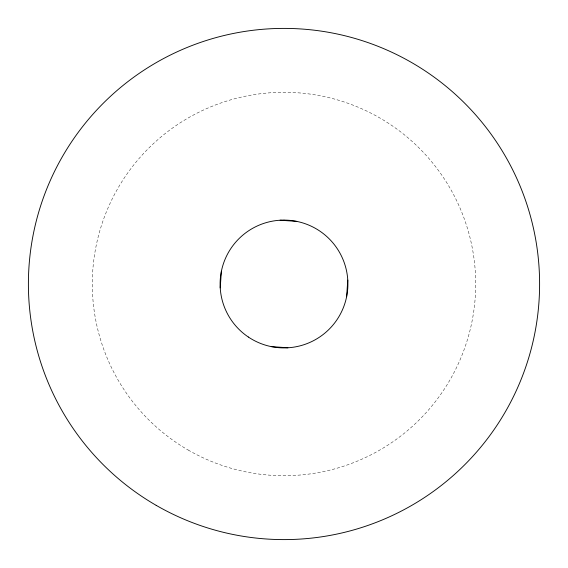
<?xml version="1.0" encoding="UTF-8"?>
<svg xmlns="http://www.w3.org/2000/svg" width="568" height="568" viewBox="0 0 568 568"><rect width="100%" height="100%" fill="white"/><g stroke="black" fill="none" stroke-linecap="round" stroke-linejoin="round"><path stroke-width="0.43" stroke-dasharray="2.84 2.13" d="M188.15 450.019A191.7 191.7 0 0 0 475.7 284A191.7 191.7 0 0 0 188.15 117.981A191.7 191.7 0 0 0 188.15 450.019"/><path stroke-width="0.85" d="M220.221 287.898L221.385 271.263M346.615 296.737L347.779 280.102M280.102 220.221L296.737 221.385M271.263 346.615L287.898 347.779M284 220.1L284 220.49M248.33 337.016A63.9 63.9 0 0 0 347.751 288.381A63.9 63.9 0 0 0 255.919 226.604A63.9 63.9 0 0 0 248.33 337.016M156.2 505.357A255.6 255.6 0 0 0 539.6 284A255.6 255.6 0 0 0 156.2 62.643A255.6 255.6 0 0 0 156.2 505.357"/></g></svg>
